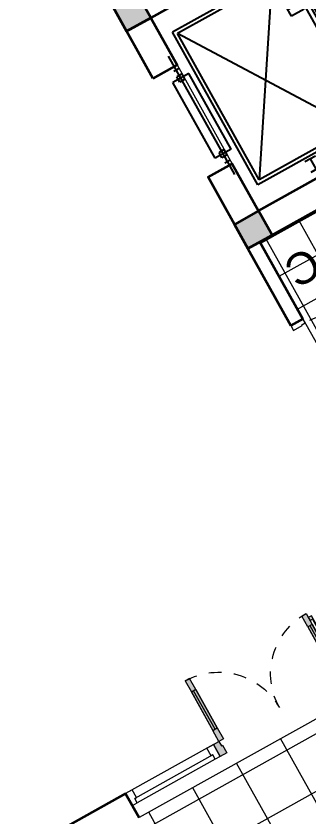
# Model space of a CAD drawing. Header units: millimetres. Extents: x 567980 to 569372, y 2065777 to 2066674.
# Drawn here: x 569121.68 to 569124.01, y 2066331.89 to 2066338.26 of the extents above; entities that cross this region are included whole.
import ezdxf
from ezdxf.enums import TextEntityAlignment as Align

# ---------------------------------------------------------------- set-up
doc = ezdxf.new("R2010")
doc.units = ezdxf.units.MM
doc.linetypes.add('HIDDEN', pattern=[0.75, 0.5, -0.25])
for name, color, linetype, lineweight in [('A-COT VACH', 2, 'Continuous', 35), ('A-CUA', 25, 'Continuous', 5), ('A-HATCH', 251, 'Continuous', 5), ('A-NET THAY', 125, 'Continuous', 18), ('A-NOI THAT', 44, 'Continuous', 9), ('A-TEXT', 7, 'Continuous', 18), ('A-TUONG', 255, 'Continuous', 35)]:
    doc.layers.add(name, color=color, linetype=linetype, lineweight=lineweight)
doc.layers.add('A-NOITHAT', color=252, linetype='Continuous')
doc.layers.add('LoLK', color=6, linetype='Continuous')
doc.styles.add('A1-arial', font='arial.ttf')

# ---------------------------------------------------------------- blocks, each defined once
blk = doc.blocks.new('*U308')
h = blk.add_hatch(color=254)
h.dxf.hatch_style = 1
h.paths.add_polyline_path([(21.73011238398612, 344.5156181119089), (21.73011238398612, 514.1349438079922), (50.00000000000001, 514.1349438079922), (50.00000000000001, 485.8650561920074), (27.38408990719472, 485.8650561920074), (27.38408990719472, 344.5156181119089)])
h = blk.add_hatch(color=253)
h.dxf.hatch_style = 1
h.paths.add_polyline_path([(50.00000000000001, 449.9999999999998), (89.99999999999999, 449.9999999999998), (89.99999999999999, 549.9999999999998), (50.00000000000001, 549.9999999999998)])
h.paths.add_polyline_path([(50, 100), (90, 100), (90, 0), (50, 0)])
h = blk.add_hatch(color=253)
h.dxf.hatch_style = 1
h.paths.add_polyline_path([(1150, 100), (1110, 100), (1110, 0), (1150, 0)])
h.paths.add_polyline_path([(1150, 450), (1110, 450), (1110, 550), (1150, 550)])
h = blk.add_hatch(color=254)
h.dxf.hatch_style = 1
h.paths.add_polyline_path([(50.00000000000001, 449.9999999999998), (89.99999999999999, 449.9999999999998), (90, 100), (50, 100)])
h = blk.add_hatch(color=254)
h.dxf.hatch_style = 1
h.paths.add_polyline_path([(1110, 450), (1150, 450), (1150, 100), (1110, 100)])
h = blk.add_hatch(color=253)
h.dxf.hatch_style = 1
h.paths.add_polyline_path([(0, 0), (50, 0), (50, -40), (60, -40), (60, -110.0000000000004), (0, -110.0000000000004)])
h = blk.add_hatch(color=253)
h.dxf.hatch_style = 1
h.paths.add_polyline_path([(1200, 0), (1150, 0), (1150, -40), (1140, -40), (1140, -110.0000000000004), (1200, -110.0000000000004)])
at = {"linetype": 'Continuous'}
blk.add_line((70, 100), (69.99999999999999, 449.9999999999998), dxfattribs=at)
for p, q in [((89.99999999999999, 449.9999999999998), (90, 100)), ((1110, 450), (1110, 100)), ((1130, 100), (1130, 450))]:
    blk.add_line(p, q)
for points in [[(21.73011238398612, 344.5156181119089), (21.73011238398612, 514.1349438079922), (50.00000000000001, 514.1349438079922), (50.00000000000001, 485.8650561920074), (27.38408990719472, 485.8650561920074), (27.38408990719472, 344.5156181119089)], [(50.00000000000001, 449.9999999999998), (89.99999999999999, 449.9999999999998), (90, 100), (50, 100)], [(1110, 450), (1150, 450), (1150, 100), (1110, 100)], [(0, 0), (50, 0), (50, -40), (60, -40), (60, -110.0000000000004), (0, -110.0000000000004)], [(1200, 0), (1150, 0), (1150, -40), (1140, -40), (1140, -110.0000000000004), (1200, -110.0000000000004)]]:
    blk.add_lwpolyline(points, close=True)
for points in [[(50.00000000000001, 449.9999999999998), (89.99999999999999, 449.9999999999998), (89.99999999999999, 549.9999999999998), (50.00000000000001, 549.9999999999998), (50.00000000000001, 449.9999999999998)], [(1150, 450), (1110, 450), (1110, 550), (1150, 550), (1150, 450)], [(50.00000000000001, 452.9059272893353), (50, 100)], [(1150, 452.9059272893355), (1150, 100)], [(50, 100), (90, 100), (90, 0), (50, 0), (50, 100)], [(1150, 100), (1110, 100), (1110, 0), (1150, 0), (1150, 100)]]:
    blk.add_lwpolyline(points)
at = {"linetype": 'HIDDEN', "ltscale": 30}
for points in [[(599.9999999999999, 0, 0.4142135623730951), (50, 549.9999999999999, 0.4142135623730951)], [(599.9999999999999, 0, -0.4142135623730951), (1150, 550.0000000000003, -0.4142135623730951)]]:
    blk.add_lwpolyline(points, format="xyb", dxfattribs=at)
blk = doc.blocks.new('*U295')
at = {"ltscale": 10}
for p, q in [((800, 0), (0, 0)), ((755, -70), (45, -70)), ((755, -110), (45, -110))]:
    blk.add_line(p, q, dxfattribs=at)
for points in [[(0, -110), (45, -110), (45, -70), (60, -70), (60, 0), (0, 0)], [(800, -110), (755, -110), (755, -70), (740, -70), (740, 0), (800, 0)]]:
    blk.add_lwpolyline(points, close=True, dxfattribs=at)
blk = doc.blocks.new('AP11B2')
at = {"layer": 'A-NOITHAT'}
for p, q in [((359.9999999990687, 1491.603832304019), (-360.0000000009313, 1491.603832304019)), ((-360.0000000009313, 1341.603832304019), (-360.0000000009313, 1491.603832304019)), ((359.9999999990687, 1341.603832304019), (359.9999999990687, 1491.603832304019)), ((557.9627270745113, 1416.603832304019), (-568.2546845125034, 1416.603832304019)), ((-435.0000000009313, 1391.603832304027), (-435.0000000009313, 1441.603832304019)), ((-385.0000000009313, 1391.603832304027), (-385.0000000009313, 1441.603832304019)), ((-335.0000000009313, 1441.603832304019), (-385.0000000009313, 1441.603832304019)), ((-335.0000000009313, 1391.603832304027), (-335.0000000009313, 1441.603832304019)), ((384.9999999990687, 1441.603832304019), (334.9999999990687, 1441.603832304019)), ((334.9999999990687, 1391.603832304027), (334.9999999990687, 1441.603832304019)), ((384.9999999990687, 1391.603832304027), (384.9999999990687, 1441.603832304019)), ((434.9999999990687, 1391.603832304027), (434.9999999990687, 1441.603832304019)), ((-335.0000000009313, 1391.603832304027), (-385.0000000009313, 1391.603832304027)), ((359.9999999990687, 1341.603832304019), (-360.0000000009313, 1341.603832304019)), ((384.9999999990687, 1391.603832304027), (334.9999999990687, 1391.603832304027)), ((-725.0000000009313, 166.1255714344661), (-725.0000000009313, 1291.603832304019)), ((724.9999999990687, 1291.603832304019), (-725.0000000009313, 1291.603832304019)), ((724.9999999990687, 166.1255714344588), (724.9999999990687, 1291.603832304019)), ((-695.0000000009313, 366.1255714344516), (-695.0000000009313, 1261.603832304019)), ((694.9999999990687, 1261.603832304019), (-695.0000000009313, 1261.603832304019)), ((694.9999999990687, 366.1255714344516), (-695.0000000009313, 1261.603832304019)), ((-695.0000000009313, 366.1255714344516), (694.9999999990687, 1261.603832304019)), ((694.9999999990687, 366.1255714344516), (694.9999999990687, 1261.603832304019)), ((-850.0000000009313, 757.1255714344661), (-850.0000000009313, 857.1255714344661)), ((-750.0000000009313, 807.1255714344588), (-850.0000000009313, 807.1255714344588)), ((-750.0000000009313, 757.1255714344661), (-750.0000000009313, 857.1255714344661)), ((749.9999999990687, 757.1255714344661), (749.9999999990687, 857.1255714344661)), ((749.9999999990687, 807.1255714344588), (849.9999999990687, 807.1255714344516)), ((849.9999999990687, 757.1255714344661), (849.9999999990687, 857.1255714344661)), ((-360.0000000009313, 366.1255714344516), (-695.0000000009313, 366.1255714344516)), ((-420.0000000009313, 246.1255714344588), (-420.0000000009313, 366.1255714344516)), ((-360.0000000009313, 246.1255714344588), (-360.0000000009313, 366.1255714344516)), ((694.9999999990687, 366.1255714344516), (359.9999999990687, 366.1255714344516)), ((359.9999999990687, 246.1255714344516), (359.9999999990687, 366.1255714344516)), ((419.9999999990687, 246.1255714344516), (419.9999999990687, 366.1255714344516)), ((-360.0000000009313, 246.1255714344588), (-420.0000000009313, 246.1255714344588)), ((417.3913043467328, 226.1255714344588), (-417.3913043485954, 226.1255714344661)), ((-417.3913043485954, 186.1255714344588), (-417.3913043485954, 226.1255714344661)), ((-9.313225746154785e-10, 186.1255714344516), (-9.313225746154785e-10, 226.1255714344661)), ((419.9999999990687, 246.1255714344516), (359.9999999990687, 246.1255714344516)), ((417.3913043467328, 186.1255714344516), (417.3913043467328, 226.1255714344588)), ((724.9999999990687, 166.1255714344588), (-725.0000000009313, 166.1255714344661)), ((417.3913043467328, 186.1255714344516), (-417.3913043485954, 186.1255714344588)), ((417.3913043467328, 79.48334088382398), (-417.3913043485954, 79.48334088382398)), ((-417.3913043485954, 39.48334088382398), (-417.3913043485954, 79.48334088382398)), ((-9.313225746154785e-10, 39.48334088382398), (-9.313225746154785e-10, 79.48334088382398)), ((417.3913043467328, 39.48334088382398), (417.3913043467328, 79.48334088382398)), ((417.3913043467328, 39.48334088382398), (-417.3913043485954, 39.48334088382398)), ((-407.3913043476641, -66.86999999999534), (-407.3913043476641, 25)), ((-367.3913043485954, 25), (-407.3913043476641, 25)), ((-357.3913043485954, -15), (-357.3913043485954, 15)), ((357.3913043467328, -15), (357.3913043467328, 15)), ((407.3913043458015, 25), (367.3913043467328, 25)), ((407.3913043458015, -66.86999999999534), (407.3913043458015, 25)), ((-377.3913043476641, -66.86999999999534), (-377.3913043476641, -24.99999999999272)), ((-367.3913043485954, -24.99999999999272), (-377.3913043476641, -24.99999999999272)), ((377.3913043458015, -24.99999999999272), (367.3913043467328, -24.99999999999272)), ((377.3913043458015, -66.86999999999534), (377.3913043458015, -24.99999999999272)), ((-387.3913043485954, -76.86999999999534), (-397.3913043485954, -76.86999999999534)), ((397.3913043467328, -76.86999999999534), (387.3913043467328, -76.86999999999534))]:
    blk.add_line(p, q, dxfattribs=at)
for centre, start, end in [((-367.3913043485954, 15), 0, 90), ((367.3913043467328, 15), 90, 180), ((-367.3913043485954, -15), 270, 0), ((367.3913043467328, -15), 180, 270), ((-397.3913043485954, -66.86999999999534), 180, 270), ((-387.3913043485954, -66.86999999999534), 270, 0), ((387.3913043467328, -66.86999999999534), 180, 270), ((397.3913043467328, -66.86999999999534), 270, 0)]:
    blk.add_arc(centre, 10, start, end, dxfattribs=at)
for p in [(-900.0000000009313, 0), (899.9999999990687, 0)]:
    blk.add_point(p, dxfattribs=at)
blk = doc.blocks.new('*U306')
blk.add_line((69.99999999999977, -100.0000000000002), (69.99999999999842, -866.6666666666034))
for points in [[(2.273736754828163e-13, 146.666666692162), (60.00000000000045, 146.6666666921618), (60.00000000000023, 39.99999999999983), (50.00000000000023, 39.99999999999986), (50, -1.13686837721616e-13), (0, 0)], [(1066.666666666604, 146.6666666921603), (1006.666666666603, 146.6666666921606), (1006.666666666603, 39.99999999999834), (1016.666666666603, 39.99999999999832), (1016.666666666603, -1.687216023459315e-12), (1066.666666666603, -1.829324570611335e-12)], [(50, -1.13686837721616e-13), (49.99999999999797, -966.666666666604), (89.99999999999797, -966.6666666666038), (90, -2.273736754432321e-13)], [(50, -100.0000000000002), (89.99999999999977, -100.0000000000003), (89.99999999999842, -866.6666666666038), (49.99999999999842, -866.6666666666038)]]:
    blk.add_lwpolyline(points, close=True)
at = {"linetype": 'HIDDEN'}
blk.add_arc((50, -1.13686837721616e-13), 966.666666666604, 270, 7.802421844452399e-15, dxfattribs=at)
blk = doc.blocks.new('cot 220')
at = {"layer": 'A-COT VACH'}
h = blk.add_hatch(color=256, dxfattribs=at)
h.dxf.hatch_style = 1
h.paths.add_polyline_path([(110.0000037951395, 109.9999999980937), (-109.9999962048605, 109.9999999980937), (-109.9999962048605, -110.0000000019063), (110.0000037951395, -110.0000000019063)])
blk.add_lwpolyline([(-109.9999962048605, -110.0000000019063), (110.0000037951395, -110.0000000019063), (110.0000037951395, 109.9999999980937), (-109.9999962048605, 109.9999999980937)], close=True, dxfattribs=at)
blk = doc.blocks.new('MBT1 A1')
at = {"layer": 'A-HATCH'}
h = blk.add_hatch(dxfattribs=at)
h.set_pattern_fill('SQRTMPLT', color=256, scale=0.4000000000000001, pattern_type=2)
h.set_pattern_definition([(6.232856619229086e-15, (-410.517067708075, -66.48982095555402), (-2.775557561562891e-17, 0.4), []), (90, (-410.517067708075, -66.48982095555402), (-0.4, 0), [])])
h.paths.add_polyline_path([(4.800000000046566, -1.999999999767169), (5.290000000037253, -1.999999999767169), (5.289999999804422, -0.1099999996367842), (0.7100000001955777, -0.1099999996367842), (0.7099999999627471, -1.999999999767169), (1.999999999767169, -1.999999999767169)])
at = {"layer": 'A-HATCH', "ltscale": 100}
h = blk.add_hatch(dxfattribs=at)
h.set_pattern_fill('_USER', color=251, scale=0.3, double=1, pattern_type=0)
h.set_pattern_definition([(6.232856619229086e-15, (-314.5519877213519, -96.80991696077399), (-1.387778780781446e-17, 0.3), []), (90, (-314.5519877213519, -96.80991696077399), (-0.2999999999999999, 0), [])])
h.paths.add_polyline_path([(0.6700006034225225, -4.729995999718085), (0.4600000001955777, -4.729995999950916), (0.4599999999627471, -5.529995999997482), (1.619999999878928, -5.529995999764651), (1.619999999878928, -5.529991999734193), (1.730000000214204, -5.529991999967024), (1.730000000214204, -4.839999999618158), (1.729999999748543, -4.039999999804422), (1.729999999981374, -3.929999999934807), (0.6700006031896919, -3.929999999701977)])
at = {"layer": 'A-NET THAY', "ltscale": 100}
for p, q in [((1.999999999767169, -1.999999999767169), (4.800000000046566, -1.999999999767169)), ((1.729999999981374, -4.829999999841675), (1.729999999748543, -4.029999999795109)), ((0, -5.529995999764651), (1.839999999850988, -5.529995999997482)), ((1.619999999878928, -7.079995999811217), (1.619999999878928, -6.179995999671519))]:
    blk.add_line(p, q, dxfattribs=at)
at = {"layer": 'A-TUONG'}
for p, q in [((4.800000000046566, -2.219995999708772), (4.800000000046566, -1.999999999767169)), ((4.800000000046566, -2.219995999708772), (5.890000000130385, -2.219995999941602)), ((1.730000000214204, -5.529995999997482), (1.729999999981374, -4.829999999608845)), ((1.729999999981374, -4.829999999608845), (1.840000000083819, -4.829999999841675)), ((1.839999999850988, -5.529995999997482), (1.840000000083819, -4.829999999841675)), ((1.730000000214204, -5.529995999997482), (1.839999999850988, -5.529995999997482))]:
    blk.add_line(p, q, dxfattribs=at)
at = {"layer": 'A-TUONG', "ltscale": 100}
for p, q in [((4.800000000046566, -2.219995999708772), (5.890000000130385, -2.219995999941602)), ((1.729999999981374, -4.829999999608845), (1.840000000083819, -4.829999999841675))]:
    blk.add_line(p, q, dxfattribs=at)
blk.add_lwpolyline([(1.840000000083819, -7.079995999811217), (1.840000000083819, -7.729995999718085), (0, -7.729995999718085), (0, -5.529995999764651), (1.839999999850988, -5.529995999997482), (1.840000000083819, -6.179995999904349), (1.619999999878928, -6.179995999671519), (1.619999999878928, -5.749995999736711), (0.2199999999720603, -5.749995999736711), (0.2199999999720603, -7.509995999978855), (1.620000000111759, -7.509995999746025), (1.619999999878928, -7.079995999811217)], close=True, dxfattribs=at)
at = {"layer": 'A-COT VACH', "xscale": 0.001, "yscale": 0.001, "zscale": 0.001}
for p in [(1.729999996256083, -5.639991999836639), (1.729999996256083, -7.619999999878928)]:
    blk.add_blockref('cot 220', p, dxfattribs=at)
at = {"layer": 'A-CUA', "yscale": 0.0009999999999999998, "rotation": 180}
for name, p, xscale, zscale in [('*U308', (2.800000000046566, -2.219995999941602), -0.0009999999999999998, 0.001), ('*U295', (4.800000000046566, -2.219995999708772), 0.0009999999999999998, 0.0009999999999999998)]:
    blk.add_blockref(name, p, dxfattribs=dict(at, xscale=xscale, zscale=zscale))
at = {"layer": 'A-CUA', "extrusion": (0, 0, -1), "xscale": -0.0007500000000000047, "yscale": 0.0007500000000000047, "zscale": -0.0007500000000000047, "rotation": 90}
blk.add_blockref('*U306', (-1.729999999748543, -4.029999999795109), dxfattribs=at)
at = {"layer": 'A-NOI THAT', "linetype": 'Continuous', "xscale": -0.0009583333333333351, "yscale": 0.0009583333333333351, "zscale": 0.0009583333333333339, "rotation": 270}
blk.add_blockref('AP11B2', (0.2863796604797244, -6.629995999624953), dxfattribs=at)
at = {"layer": 'A-TEXT', "style": 'A1-arial'}
blk.add_text('WC', height=0.2500000000000001, dxfattribs=at).set_placement((1.365777087863535, -5.31130220904015), align=Align.CENTER)
blk = doc.blocks.new('MBT1 A')
at = {"layer": 'LoLK', "rotation": 180}
blk.add_blockref('MBT1 A1', (-13.00515786372125, 25.00000000745058), dxfattribs=at)

msp = doc.modelspace()

# ---------------------------------------------------------------- block references
at = {"layer": 'LoLK', "rotation": 29.16129448356799}
msp.add_blockref('MBT1 A', (569151.3682467892, 2066316.987416897), dxfattribs=at)

doc.saveas('drawing.dxf')
